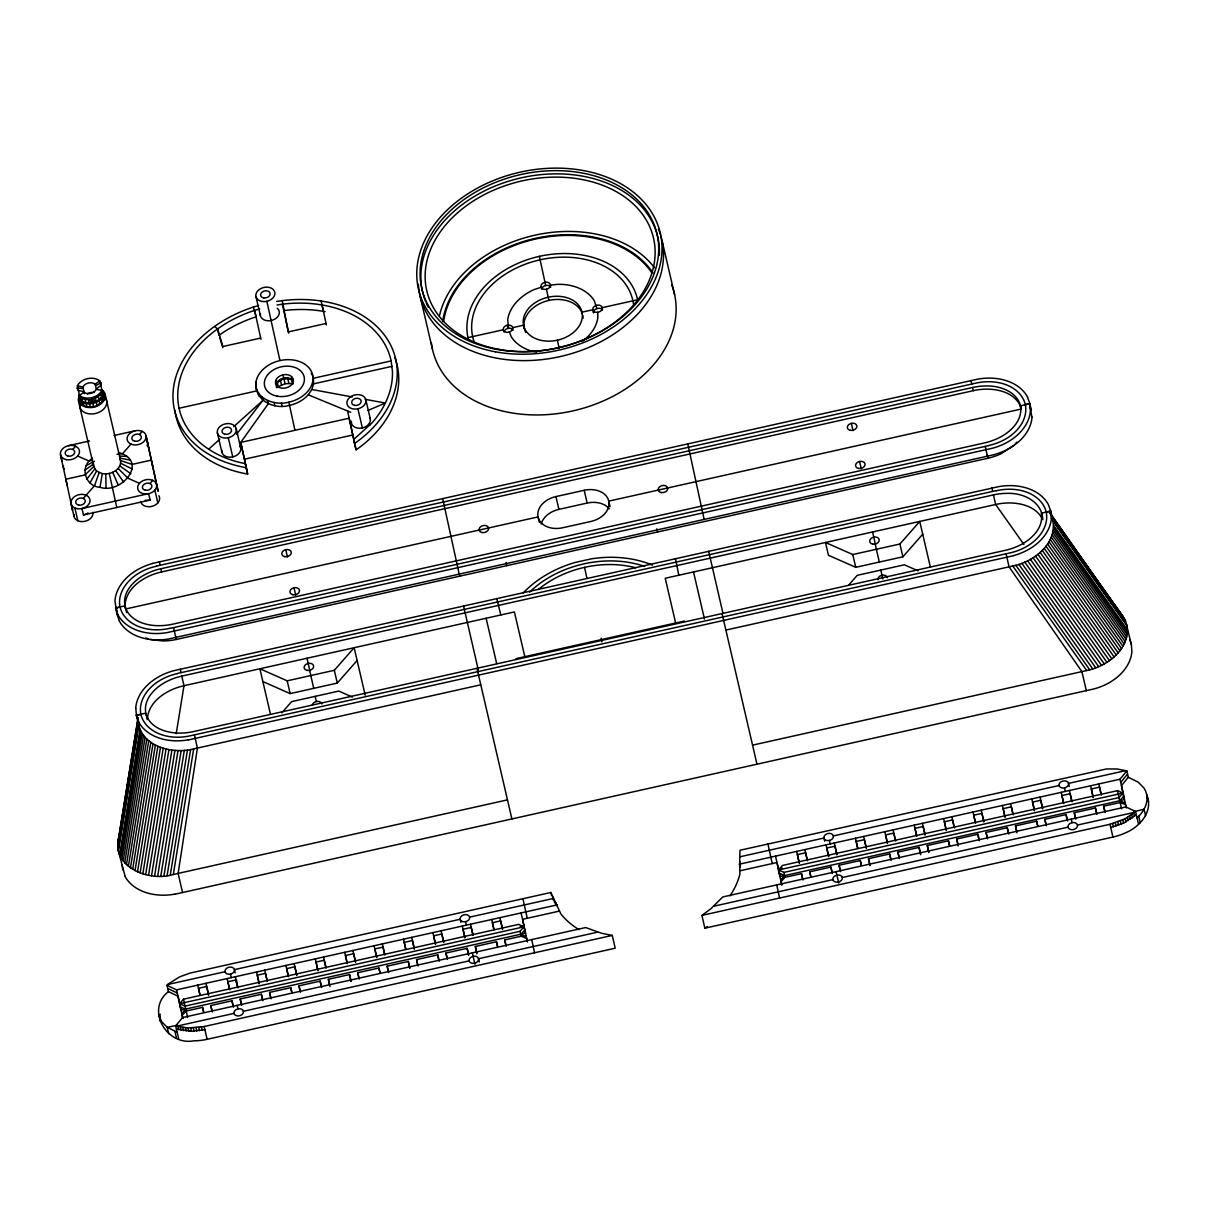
<?xml version="1.0" encoding="UTF-8"?>
<svg xmlns="http://www.w3.org/2000/svg" width="1209" height="1209" viewBox="0 0 1209 1209"><rect width="100%" height="100%" fill="white"/><g stroke="black" fill="none" stroke-linecap="round" stroke-linejoin="round"><path stroke-width="1.5" d="M116.442 607.326L116.941 614.066L119.343 620.852M507.463 799.874L173.325 874.485C149.221 882.358 110.14 866.717 119.011 836.386M135.816 708.338L136.421 715.532L138.733 721.864M1031.897 417.105L1029.992 405.756M1051.271 518.117L1050.681 510.923L1048.369 504.576A48.692 35.726 -13.1 0 0 998.71 486.623L173.522 670.768A48.692 35.726 -13.1 0 0 135.695 708.338M725.778 630.101L1012.779 566.008C1034.738 561.928 1060.429 540.952 1051.603 516.349L1125.519 620.882L1131.367 644.669L1131.881 651.409A48.692 35.726 -13.1 0 1 1094.16 688.873L174.731 894.267M752.557 745.152L1086.695 670.542C1107.414 666.325 1131.05 648.613 1126.818 625.038L1052.903 520.505M79.507 400.315L79.764 397.036C86.776 402.144 98.005 399.574 102.221 392.018L104.11 395.978C98.881 403.625 87.743 406.164 79.749 401.418L79.507 400.315C87.486 405.06 98.624 402.521 103.853 394.875M729.994 895.869A97.551 71.573 -13.1 0 0 739.908 874.092C739.742 866.249 739.515 858.375 740.014 850.244L1106.462 768.969L1117.086 768.969L1126.833 770.904L1128.299 777.266L1121.468 785.593L1126.184 807.536M102.221 392.018L101.737 397.323L100.574 394.451M117.696 843.504L138.053 717.919M119.313 834.542L138.174 718.191M117.666 845.907L138.022 720.337C140.032 746.376 172.192 754.597 193.682 748.9L480.683 684.823M122.26 819.249L122.85 815.561M123.454 811.874L124.059 808.171M124.648 804.484L125.252 800.781M125.842 797.094L126.446 793.406M127.051 789.704L127.64 786.016M128.245 782.314L128.834 778.626M129.439 774.939L130.043 771.236M130.632 767.549L131.237 763.846M131.841 760.159L132.431 756.471M133.035 752.769L133.625 749.081M134.229 745.379L134.834 741.691M135.423 738.004L136.028 734.301M137.826 723.224L138.415 719.536M138.551 724.659L118.195 850.244L125.071 876.208M118.286 850.698L138.657 725.113L136.315 715.078L145.79 713.204C143.115 698.288 156.263 686.274 168.595 680.607A47.347 34.744 -13.1 0 1 181.758 676.118L993.405 494.904A47.347 34.744 -13.1 0 1 1007.203 493.363C1023.116 492.668 1042.173 501.554 1042.793 519.643M119.585 854.854L139.942 729.269M120.598 857.03L140.969 731.46M121.792 859.085L142.148 733.5M123.167 861.05L143.523 735.48M124.723 862.939L145.08 737.354M126.461 864.707L146.818 739.137M128.366 866.385L148.722 740.8M130.436 867.941L150.793 742.356M132.658 869.377L153.014 743.792M135.015 870.676L155.372 745.107M137.509 871.855L157.865 746.285M140.123 872.898L160.48 747.328M142.843 873.805L163.2 748.22M145.669 874.545L166.026 748.976M148.571 875.15L168.928 749.58M151.548 875.603L171.905 750.033M176.212 733.727L183.995 685.715L181.758 676.118M154.601 875.905L174.957 750.321M157.684 876.057L178.04 750.472M160.812 876.041L181.169 750.457M163.956 875.875L184.327 750.29M167.114 875.558L187.471 749.973M170.273 875.089L190.629 749.504M173.325 874.485L193.682 748.9M118.467 452.453C149.13 460.946 121.777 494.541 100.015 487.303L102.266 473.611L96.569 471.102L93.713 466.568L78.283 400.27L79.023 394.935L78.751 400.164L81.517 404.547L87.003 406.965L94.77 406.466M82.68 402.733L82.922 401.418L83.995 406.058M739.832 867.442L739.666 861.322M100.015 487.303C84.947 486.471 79.326 466.145 92.458 458.271M80.081 402.673L79.764 406.662A13.767 10.095 -13.1 0 0 97.052 413.07A13.767 10.095 -13.1 0 0 105.621 398.214M78.751 400.164C79.28 407.388 91.174 409.322 97.234 406.043A13.767 10.095 -13.1 0 0 104.412 399.62C106.271 396.25 104.911 390.537 101.329 389.661M102.266 473.611C110.261 475.167 121.58 469.908 120.568 460.569L105.138 394.27L102.327 401.962L95.405 406.269M255.9 382.104C257.502 373.143 264.786 366.599 272.72 362.942A28.971 21.263 -13.1 0 1 311.816 372.402A28.971 21.263 -13.1 0 1 288.845 402.174C275.168 405.982 254.343 399.046 255.9 382.104C254.011 400.149 273.869 410.032 289.586 405.363A28.971 21.263 -13.1 0 0 308.265 394.814L311.831 389.494L313.584 383.858L313.388 378.266A28.971 21.263 -13.1 0 0 311.272 373.097M277.299 387.212L275.954 379.822A9.128 6.695 -13.1 0 1 291.369 376.392L293.53 381.424M276.166 385.293L276.695 383.026A9.128 6.695 -13.1 0 1 292.125 379.581L292.654 380.427M99.138 472.674L94.544 485.64L83.285 498.41M79.749 401.418L80.429 399.907L79.386 395.434L84.026 392.139A7.239 5.32 -13.1 0 0 96.267 389.404L101.843 390.416L104.11 395.978M1138.546 824.326L1135.583 811.541L1125.942 806.917L722.786 896.942L710.741 908.881L701.9 915.394L704.862 928.18L1112.945 837.066A46.426 34.064 -13.1 0 0 1125.821 832.699C1140.193 826.654 1153.854 810.846 1146.646 794.464A34.094 25.011 -13.1 0 0 1143.744 787.784L1138.243 782.178L1128.299 777.266M90.025 482.89L96.569 471.102M86.761 479.248L94.71 469.016M236.616 434.227L262.852 400.436L262.111 397.247M1120.713 782.404L1127.559 774.077M178.645 1038.652L175.668 1025.867L182.529 1017.57L585.685 927.545L601.523 933.257L612.238 935.418L615.215 948.204L207.132 1039.317A46.426 34.064 -13.1 0 1 193.636 1040.828C166.555 1045.951 145.352 1009.515 168.414 991.592L166.918 985.229L168.746 983.642L179.642 976.872L189.843 973.154L550.851 892.484L560.961 914.049A97.551 71.573 -13.1 0 0 578.93 929.6M739.092 864.254L1119.972 779.216L1126.833 770.904M72.752 449.416L75.547 446.227M139.398 434.53L142.209 431.341M130.98 444.111L122.577 453.692L117.001 454.267M149.946 483.524L152.757 480.336M281.727 712.902L291.656 701.613L338.792 691.08L352.439 697.109M270.514 714.413L259.89 668.758L287.183 680.818L334.319 670.3L354.146 647.722L365.194 695.205M262.852 681.544L290.16 693.603L337.281 683.085L357.123 660.492M183.511 999.193L179.552 1003.712L181.033 1010.104L525.522 933.182L524.041 926.789L518.585 924.386L183.511 999.193L187.607 1017.434M520.066 931.308L524.041 926.789L179.552 1003.712L185.007 1006.115L520.066 931.308L521.185 936.234L526.64 938.38L527.381 941.569M524.782 929.993L520.807 934.497L526.278 936.643M848.567 585.201L857.241 575.333L904.377 564.799L918.024 570.829M922.724 534.212L902.881 556.805L855.745 567.323L828.452 555.263L825.475 542.478L852.768 554.538L899.904 544.02L919.747 521.427L930.371 567.081M1123.705 796.263L1119.73 800.781L784.671 875.588L779.956 876.374L778.46 869.981L782.435 865.463L1117.494 790.656L1122.949 793.074L1124.446 799.451L1119.73 800.781L1121.589 808.897M1015.318 443.824L1016.875 442.131M1137.049 817.949C1143.442 812.085 1148.55 803.411 1146.646 794.464M181.773 1013.565L185.748 1009.319L180.292 1006.901M779.82 870.117L781.815 867.986M780.697 879.835L784.671 875.588L783.916 872.399L778.46 869.981L1122.949 793.074L1118.99 797.577L783.916 872.399M802.988 880.046L801.491 873.654L785.034 877.326L781.074 881.573L781.815 884.761M208.719 449.189L219.826 439.184M233.715 426.686L262.852 400.436M1013.61 445.471L1000.901 453.843A46.426 34.064 -13.1 0 1 988.025 458.211L176.393 639.44A46.426 34.064 -13.1 0 1 162.913 640.951L150.233 639.425M701.9 915.394L1109.983 824.281L1125.231 818.72L1135.583 811.541M1112.945 837.066L1110.723 827.485L1123.599 823.102L1136.309 814.745M84.826 470.286L93.607 463.908L93.713 466.568L84.993 474.941L65.785 479.217L67.281 485.61M79.462 395.011L77.346 385.913L82.907 386.94A7.239 5.32 -13.1 0 1 95.148 384.205L99.788 380.895L101.919 390.008L104.669 394.376M95.526 385.792L101.208 382.573L100.831 385.369L96.267 388.996L95.148 384.205M81.139 404.803L80.791 401.448M292.049 377.132L293.273 379.399L292.79 382.936A9.128 6.695 -13.1 0 1 277.36 386.381L275.471 383.374L275.652 380.79M174.927 410.319A113.495 83.27 -13.1 0 0 246.394 473.837L247.664 474.049L246.183 467.656L244.898 467.445A113.495 83.27 -13.1 0 1 214.552 326.43L220.401 322.501A113.495 83.27 -13.1 0 1 253.285 307.086L258.605 305.484M246.802 470.044L245.321 463.651L240.138 462.548A108.659 79.734 -13.1 0 1 211.197 450.821L206.255 447.572A108.659 79.734 -13.1 0 1 217.56 328.908L223.166 325.13A108.659 79.734 -13.1 0 1 254.631 310.381L259.739 308.854M394.799 357.516A113.495 83.27 -13.1 0 1 357.154 449.113L356.081 449.839L354.585 443.446L355.673 442.721A113.495 83.27 -13.1 0 0 325.312 301.706L318.39 300.618A113.495 83.27 -13.1 0 0 282.196 300.633L276.695 301.449M704.862 928.18L707.416 926.502M291.339 378.493L292.518 383.51L285.097 383.706L278.266 386.684L277.496 383.344M86.277 465.571L94.438 461.233M368.035 410.425L385.339 403.05L365.133 399.318M92.685 459.934L89.254 461.143L77.663 456.02M541.164 287.274L534.348 289.495A45.882 33.671 -13.1 0 0 507.689 319.841L508.626 328.349M282.725 379.082L280.322 379.868L281.485 384.885M117.862 614.474L115.55 608.127L124.92 605.8C122.245 590.884 135.393 578.869 147.725 573.202A47.347 34.744 -13.1 0 1 160.888 568.729L972.535 387.5A47.347 34.744 -13.1 0 1 986.332 385.958C1000.916 385.58 1019.278 392.532 1021.182 409.05L608.762 501.131A21.732 15.944 -13.1 0 1 590.914 521.457L562.638 527.774A21.732 15.944 -13.1 0 1 538.065 516.908L125.66 608.988L124.92 605.8C128.577 620.444 145.533 625.824 159.014 625.688A47.347 34.744 -13.1 0 0 172.811 624.146L984.458 442.932A47.347 34.744 -13.1 0 0 997.637 438.444C1009.953 432.777 1023.101 420.762 1020.441 405.846L1029.796 403.519L1027.484 397.187M136.421 715.532L141.075 714.247M147.271 719.597L145.79 713.204C149.448 727.833 166.404 733.228 179.884 733.092A47.347 34.744 -13.1 0 0 193.682 731.551L1005.329 550.322A47.347 34.744 -13.1 0 0 1018.507 545.848C1030.824 540.181 1043.971 528.152 1041.312 513.251L1050.681 510.923L1053.009 520.958L1126.909 625.491M152.636 563.379L977.824 379.127A48.692 35.726 -13.1 0 1 1027.605 397.141M994.191 454.66L169.018 638.911A48.692 35.726 -13.1 0 1 119.238 620.897M1013.58 555.672L188.392 739.923M1134.072 811.677L1144.062 809.199L1145.558 815.637M260.6 338.097L222.894 346.515L217.56 328.908L214.552 326.43M325.992 323.498L288.286 331.916L282.196 300.633M467.943 337.643L503.292 329.755A4.836 3.536 -13.1 0 1 507.251 325.236L508.505 325.085A4.836 3.536 -13.1 0 1 512.707 327.654L523.557 325.236L524.298 328.425M581.997 312.179A29.938 21.974 -13.1 0 0 534.166 303.368A29.938 21.974 -13.1 0 0 542.176 340.575A29.938 21.974 -13.1 0 0 581.997 312.179L592.833 309.761A4.836 3.536 -13.1 0 1 595.614 305.635L596.808 305.242A4.836 3.536 -13.1 0 1 602.263 307.66L637.611 299.756A86.927 63.79 -13.1 0 0 537.506 256.776A86.927 63.79 -13.1 0 0 468.608 340.349M179.068 408.249L256.837 390.885L256.081 387.696M313.388 378.266L391.157 360.902L392.441 371.269A108.659 79.734 -13.1 0 1 371.964 422.954L353.723 439.441L355.219 445.834M313.584 383.858L392.094 366.327M68.445 445.683L89.496 440.983M114.054 435.497L135.106 430.797M241.876 447.602L240.697 447.874L236.223 428.696A9.657 7.088 -13.1 0 0 220.794 425.855A9.657 7.088 -13.1 0 0 223.378 437.854A9.657 7.088 -13.1 0 0 236.223 428.696M247.664 474.049L244.475 459.193L352.877 434.983L349.159 418.208L240.757 442.403L246.183 467.656M83.466 514.928L150.128 500.042L148.631 493.65L81.97 508.536L83.466 514.928A9.657 7.088 -13.1 0 0 87.985 512.948M156.49 566.069L975.436 383.223A43.811 32.144 -13.1 0 1 1025.353 404.743A43.811 32.144 -13.1 0 1 988.841 445.441M126.794 612.54A35.061 25.721 -13.1 0 1 125.524 601.447C127.942 589.675 138.098 581.317 148.465 576.391A47.347 34.744 -13.1 0 1 161.628 571.917L973.275 390.688A47.347 34.744 -13.1 0 1 987.073 389.147C998.483 389.222 1011.238 392.457 1018.205 402.189A35.061 25.721 -13.1 0 1 1021.182 409.05M539.35 522.394L538.065 516.908A21.732 15.944 -13.1 0 1 555.928 496.582L584.204 490.28A21.732 15.944 -13.1 0 1 608.762 501.131L610.046 506.601M541.179 524.086A21.732 15.944 -13.1 0 1 558.906 509.367L587.181 503.05A21.732 15.944 -13.1 0 1 609.321 508.868M169.91 628.423L988.856 445.577M177.36 673.473L996.307 490.612M515.971 658.648L684.475 621.033M167.764 984.504L225.025 971.719M469.606 917.147A4.836 3.536 -13.1 0 0 461.883 915.727A4.836 3.536 -13.1 0 0 463.183 921.726A4.836 3.536 -13.1 0 0 469.606 917.147L553.526 898.423M740.029 856.773L823.949 838.033L824.689 841.222M833.379 835.933A4.836 3.536 -13.1 0 0 825.656 834.512A4.836 3.536 -13.1 0 0 826.956 840.512A4.836 3.536 -13.1 0 0 833.379 835.933L1059.084 785.502M1125.76 770.601L1068.514 783.387A4.836 3.536 -13.1 0 1 1062.091 787.966A4.836 3.536 -13.1 0 1 1060.792 781.966A4.836 3.536 -13.1 0 1 1068.514 783.387L1069.255 786.591M166.918 985.229L176.559 989.854L557.44 904.816M558.936 911.193L522.545 919.324L527.396 941.841M740.573 870.646L776.964 862.516L781.815 885.033M520.505 926.502L524.026 925.716L521.049 912.931M781.981 868.122L778.46 868.908L775.483 856.123M203.701 1012.175L202.583 1007.369L186.126 1011.041L182.151 1015.303L182.891 1018.492M211.787 1010.165L210.804 1005.54L231.977 1000.81L233.458 1007.203M241.18 1003.591L240.198 998.982L261.371 994.251L262.852 1000.644M270.574 997.032L269.592 992.408L290.764 987.693L291.868 992.483M299.968 990.473L298.986 985.849L320.143 981.119L321.639 987.511M329.951 986.604L328.364 979.29L349.537 974.56L351.033 980.952M358.756 977.34L357.758 972.731L378.931 968.001L380.049 972.792M388.149 970.782L387.152 966.157L408.325 961.442L409.821 967.82M417.543 964.223L416.546 959.598L437.718 954.868L439.215 961.261M446.937 957.649L445.94 953.04L467.112 948.309L468.608 954.702M476.905 953.78L475.333 946.481L496.506 941.751L497.624 946.541M505.725 944.531L504.727 939.907L521.185 936.234M809.713 871.81L810.831 876.601L809.713 871.81L830.885 867.08L832.381 873.472M840.225 870.45L839.106 865.251L860.279 860.521L861.397 865.312M869.996 865.614L868.5 858.692L889.673 853.962L891.169 860.355M899.012 857.317L897.894 852.118L919.067 847.403L920.563 853.796M928.784 852.496L927.288 845.559L948.461 840.829L949.579 845.635M958.178 845.922L956.682 839.001L977.854 834.27L979.335 840.663M987.194 837.641L986.076 832.442L1007.248 827.712L1008.729 834.104M1016.965 832.805L1015.469 825.868L1036.642 821.153L1037.76 825.943M1045.861 823.934L1044.863 819.309L1066.036 814.579L1067.517 820.971M1075.254 817.375L1074.257 812.75L1095.43 808.02L1096.911 814.413M1104.648 810.801L1103.651 806.191L1120.108 802.504L1125.564 804.65L1126.304 807.854M176.741 1026.169L233.987 1013.384M243.417 1011.283A4.836 3.536 -13.1 0 0 235.695 1009.863A4.836 3.536 -13.1 0 0 236.994 1015.862A4.836 3.536 -13.1 0 0 243.417 1011.283L469.122 960.853M597.745 932.124L478.552 958.737A4.836 3.536 -13.1 0 1 472.13 963.316A4.836 3.536 -13.1 0 1 470.83 957.316A4.836 3.536 -13.1 0 1 478.552 958.737L479.293 961.941M713.703 906.236L832.895 879.623M842.325 877.522A4.836 3.536 -13.1 0 0 834.618 876.102A4.836 3.536 -13.1 0 0 835.903 882.102A4.836 3.536 -13.1 0 0 842.325 877.522L1068.046 827.152M1077.476 825.052A4.836 3.536 -13.1 0 0 1069.769 823.631A4.836 3.536 -13.1 0 0 1071.053 829.631A4.836 3.536 -13.1 0 0 1077.476 825.052L1134.737 812.282M175.668 1025.867L188.015 1027.982L204.14 1026.532L612.238 935.418M176.423 1029.071L191.415 1031.247L204.895 1029.736L207.132 1039.317M177.3 1025.292L167.22 1027.318L161.719 1021.711L158.817 1015.031M1025.156 404.803L1029.796 403.519L1031.383 410.365M120.205 606.858L115.55 608.127M1046.027 512.193L1050.772 511.377M277.057 304.985L282.317 304.2A108.659 79.734 -13.1 0 1 316.97 304.2L323.604 305.227A108.659 79.734 -13.1 0 1 391.157 360.902M550.427 285.203L557.53 284.327A45.882 33.671 -13.1 0 1 594.193 300.527L596.959 308.627M504.002 332.022A4.836 3.536 -13.1 0 1 507.992 328.44L509.246 328.274A4.836 3.536 -13.1 0 1 513.1 329.981M283.919 378.689L287.682 378.221L288.845 383.238M119.585 456.11L127.096 456.443M325.1 311.62L318.451 310.577A108.659 79.734 -13.1 0 0 283.813 310.592L282.317 304.2M311.831 389.494L352.257 396.945M83.285 388.527L76.847 388.013L78.389 390.386L84.026 391.731L82.907 386.94M104.412 399.62L103.249 396.446M130.345 460.085L119.57 458.12L120.568 460.569L132.129 464.392L151.291 460.115L152.787 466.508M145.7 637.989L147.921 638.76M168.716 1033.74L167.22 1027.318L177.164 1032.259M1125.186 802.927L1119.73 800.781L1117.494 790.656M520.308 926.381L524.404 927.983M308.265 394.814L350.746 412.299M779.201 873.185L784.671 875.588L785.034 877.326M139.428 483.313L127.867 478.19L118.134 468.427M167.673 988.388L177.3 993.042M168.414 991.592L178.055 996.246L182.771 1018.19M120.658 463.228L132.295 469.062M93.758 406.798L92.655 402.083L88.589 399.711L89.103 402.854M368.594 424.45L369.803 425.266M119.827 465.903L130.844 473.762M1050.198 513.221L1125.519 620.882M1049.729 512.888L1124.506 618.706M1051.256 515.714L1056.696 523.406M1058.857 526.474L1068.65 540.317M1070.826 543.385L1080.604 557.228M1082.78 560.296L1089.294 569.515M1091.47 572.598L1123.312 616.65M1055.865 523.27L1059.129 527.88M1066.746 538.64L1068.922 541.723M1078.7 555.551L1080.876 558.618M1099.344 584.763L1102.608 589.372M1053.538 525.295L1127.438 629.829M1053.507 527.698L1127.408 632.231M1053.266 530.071L1127.181 634.604M1052.827 532.444L1126.743 636.977M1052.178 534.816L1126.093 639.349M1051.331 537.174L1125.247 641.707M1050.289 539.501L1124.204 644.034M1049.064 541.798L1122.965 646.331M1047.629 544.05L1121.544 648.583M1046.027 546.241L1119.927 650.774M1044.244 548.372L1118.159 652.905M1042.294 550.427L1116.209 654.961M1040.193 552.407L1114.109 656.94M1037.942 554.296L1111.842 658.829M1035.554 556.08L1109.454 660.613M1023.902 544.458L995.642 504.485L993.405 494.904M1033.03 557.757L1106.93 662.29M1030.385 559.329L1104.285 663.862M1027.635 560.78L1101.535 665.313M1024.794 562.094L1098.694 666.627M1021.862 563.288L1095.777 667.821M1018.87 564.346L1092.77 668.879M1015.817 565.268L1089.717 669.786M1012.779 566.008L1086.695 670.542M115.701 470.618L123.575 482.028M101.994 398.426L101.254 397.338L102.327 401.962M79.764 397.036L82.424 401.63L82.242 398.547M554.16 901.415L556.472 905.586L555.717 902.398M99.516 400.647L98.896 399.438L99.969 404.078M112.664 472.326L118.27 485.036M509.337 331.976L511.362 336.873A45.882 33.671 -13.1 0 0 536.524 352.212M253.285 307.086L256.127 316.773A108.659 79.734 -13.1 0 0 224.647 331.523L219.041 335.301L217.56 328.908M276.211 386.563L276.68 387.726M96.433 402.385L95.964 401.101L97.052 405.725M98.216 396.567L99.259 399.544M1129.977 640.06L1131.367 644.669M219.585 337.054L222.788 347.633M95.299 398.214L96.176 401.282L92.02 399.287L92.655 402.083M552.649 896.836L553.405 900.025M550.851 892.484L551.606 895.673M204.14 1026.532L204.895 1029.736M201.45 1027.076L202.205 1030.264M198.744 1027.499L199.5 1030.688M196.039 1027.801L196.795 1031.005M193.334 1027.982L194.09 1031.186M190.659 1028.043L191.415 1031.247M188.015 1027.982L188.77 1031.171M185.415 1027.801L186.171 1030.99M182.861 1027.499L183.617 1030.688M180.383 1027.076L181.138 1030.264M177.98 1026.532L178.736 1029.72M1138.742 816.256L1140.238 822.679M1119.972 779.216L1123.131 793.134M1086.362 690.792L1081.904 671.615L1009.062 566.84L1006.084 553.798M1098.8 783.931L1101.399 795.129M1103.651 806.191L1105.132 812.584M1090.578 785.774L1093.178 796.958M1069.406 790.505L1072.02 801.688M1074.257 812.75L1075.738 819.143M972.535 387.5L973.275 390.688M987.285 455.022L988.025 458.211M987.436 456.246L985.214 446.393M1061.185 792.333L1063.784 803.517M1040.012 797.063L1042.626 808.247M1044.863 819.309L1046.344 825.702M1031.791 798.892L1034.405 810.075M1010.618 803.622L1013.233 814.806M1015.469 825.868L1016.588 830.674M1002.397 805.466L1005.011 816.649M981.224 810.181L983.839 821.379M986.076 832.442L987.557 838.834M973.003 812.025L975.618 823.208M899.904 544.02L902.881 556.805M951.831 816.755L954.445 827.938M956.682 839.001L957.8 843.791M943.609 818.584L946.224 829.767M851.363 423.362L853.07 430.661M859.569 461.475L861.276 468.775M875.422 544.458L872.611 531.96M879.306 562.064L875.225 544.08M882.782 578.915L880.817 570.059M922.452 823.314L924.673 832.895M927.288 845.559L928.784 851.952M852.768 554.538L855.745 567.323M914.231 825.143L916.83 836.341M893.058 829.873L895.657 841.056M897.894 852.118L899.39 858.511M884.837 831.716L887.436 842.9M863.664 836.432L866.264 847.63M868.5 858.692L869.996 865.085M855.443 838.275L857.665 847.857M834.27 843.005L836.87 854.189M839.106 865.251L840.603 871.644M838.729 883.099L836.114 871.629M826.049 844.834L828.649 856.017M804.877 849.564L807.476 860.748M662.003 240.531L674.652 294.86M796.655 851.393L799.255 862.591M704.167 519.492L687.77 443.824M722.982 613.386L708.64 551.213M757.015 764.33L722.06 613.583M772.249 863.574L767.942 844.018M693.513 571.948L704.469 619.038M678.808 575.227L675.438 558.634M656.865 528.801L657.605 531.99M675.635 622.998L665.222 578.265L995.642 504.485A47.347 34.744 -13.1 0 1 1009.439 502.944C1020.834 503.004 1033.589 506.254 1040.571 515.986A35.061 25.721 -13.1 0 1 1042.4 519.296M550.79 287.077A4.836 3.536 -13.1 0 0 545.697 285.52L539.35 256.338M548.901 300.421L546.438 289.253A4.836 3.536 -13.1 0 0 550.443 285.672L550.412 284.735A4.836 3.536 -13.1 0 0 544.942 282.332A4.836 3.536 -13.1 0 0 540.982 286.85L541.33 287.712A4.836 3.536 -13.1 0 0 546.438 289.253M584.204 490.28L587.181 503.05M601.069 638.246L601.916 641.873M555.928 496.582L558.906 509.367M507.251 325.236L507.992 328.44M506.057 562.472L506.813 565.661M524.812 656.683L514.399 611.935L183.995 685.715A47.347 34.744 -13.1 0 0 170.832 690.188C160.449 695.13 150.233 703.487 147.906 715.29A35.061 25.721 -13.1 0 0 147.604 719.083M500.813 614.973L496.748 598.531M419.75 294.618L432.384 348.948M486.124 618.252L496.657 663.529M459.662 576.194L442.675 498.546M478.311 669.937L463.546 605.936M511.921 819.052L476.966 668.305M527.26 918.266L522.923 898.725M499.891 917.661L502.491 928.844M504.727 939.907L506.223 946.299M491.67 919.49L493.892 929.086M365.843 399.756A9.657 7.088 -13.1 0 1 352.998 408.914A9.657 7.088 -13.1 0 1 350.414 396.915A9.657 7.088 -13.1 0 1 365.843 399.756L370.302 418.934M357.909 408.793L362.368 427.956A9.657 7.088 -13.1 0 0 369.591 417.211M470.497 924.22L473.097 935.403M475.333 946.481L476.83 952.858M322.002 304.985L323.498 311.378M474.956 964.314L472.341 952.858M462.276 926.064L464.876 937.247M460.916 922.452L460.176 919.263L234.455 969.618A4.836 3.536 -13.1 0 1 228.033 974.197A4.836 3.536 -13.1 0 1 226.733 968.197A4.836 3.536 -13.1 0 1 234.455 969.618L235.196 972.822M441.104 930.779L443.703 941.977M445.94 953.04L447.436 959.432M432.882 932.623L435.482 943.806M293.137 383.963L292.336 380.487A9.128 6.695 -13.1 0 0 276.906 383.933L277.722 387.409M266.857 301.313L279.853 360.176M282.951 374.835L285.097 383.706M288.845 402.174L294.951 430.313M411.71 937.353L414.309 948.536M416.546 959.598L418.042 965.991M281.365 403.096L282.12 406.284M255.93 296.477L260.403 315.655M403.489 939.181L405.71 948.778M274.095 402.537L274.851 405.74M334.319 670.3L337.281 683.085M267.537 400.542L268.277 403.746L240.757 442.403L244.475 459.193M258.212 392.865L258.953 396.053M382.316 943.912L384.915 955.095M387.152 966.157L388.648 972.55M285.777 549.642L287.47 556.941M293.983 587.755L295.676 595.055M374.095 945.74L376.694 956.939M309.836 670.738L307.01 658.24M313.72 688.344L309.625 670.36M352.922 950.47L355.522 961.654M357.758 972.731L359.254 979.124M287.183 680.818L290.16 693.603M228.289 437.734L232.763 456.896A9.657 7.088 -13.1 0 0 239.987 446.151M344.701 952.314L347.3 963.497M217.378 432.898L221.836 452.075M323.528 957.044L326.128 968.228M328.364 979.29L329.483 984.081M315.307 958.873L317.907 970.056M294.135 963.603L296.734 974.786M298.986 985.849L300.467 992.241M285.913 965.432L288.513 976.615M158.062 491.005L146.017 435.618A9.657 7.088 -13.1 0 0 130.587 432.777A9.657 7.088 -13.1 0 0 133.171 444.776A9.657 7.088 -13.1 0 0 146.017 435.618L158.062 491.005A9.657 7.088 -13.1 0 0 157.351 489.282M154.858 490.129L157.835 502.914M264.741 970.162L267.34 981.345M269.592 992.408L271.073 998.8M256.52 971.991L259.119 983.189M160.888 568.714L161.628 571.917M175.653 636.236L176.393 639.44M175.789 637.475L173.567 627.622M235.347 976.721L237.946 987.904M240.198 998.982L241.679 1005.374M227.126 978.565L229.725 989.748M116.789 507.493L109.263 473.444M90.343 407.221L89.254 402.582L89.36 403.957M84.026 392.139L84.403 393.726M86.292 403.882L87.003 406.965M205.953 983.295L208.553 994.478M210.804 1005.54L212.285 1011.933M182.574 892.59L178.116 873.412L197.415 748.069L194.437 735.012M117.031 614.52L114.946 600.933A48.692 35.726 -13.1 0 1 152.666 563.47M197.732 985.123L199.969 994.705M74.882 507.992L77.844 520.777M62.007 461.113L60.51 454.72L72.54 510.107A9.657 7.088 -13.1 0 1 72.48 508.233M71.059 503.715L74.036 516.5M176.559 989.854L179.733 1003.772M174.942 1031.458L176.438 1037.881M1133.755 813.128L1134.48 816.317M1131.79 814.639L1132.516 817.843M1129.705 816.09L1130.445 819.279M1127.529 817.45L1128.254 820.639M1125.231 818.72L1125.972 821.924M1122.859 819.914L1123.599 823.102M1120.395 820.987L1121.136 824.19M1117.872 821.984L1118.612 825.173M1115.287 822.861L1116.028 826.049M1112.658 823.631L1113.383 826.82M1109.983 824.281L1110.723 827.485M779.578 898.06L776.737 884.897M1101.082 794.253L1099.54 787.135L1091.319 788.963L1093.193 797.623M1095.43 808.02L1096.427 812.644M1071.688 800.811L1070.146 793.693L1061.925 795.537L1063.467 802.655M1064.54 787.905L1065.295 791.411M1071.265 819.128L1072.02 822.634M1066.036 814.579L1067.033 819.203M971.039 380.563L971.794 384.039M991.909 487.968L992.665 491.428M1042.626 808.912L1040.768 800.252L1032.546 802.096L1034.405 810.755M1036.642 821.153L1037.639 825.762M1012.855 813.748L1011.374 806.826L1003.153 808.655L1005.011 817.314M1007.248 827.712L1008.246 832.336M983.839 822.044L981.98 813.385L973.759 815.214L975.285 822.347M977.854 834.27L978.852 838.895M954.067 826.88L952.586 819.944L944.365 821.788L946.224 830.447M948.461 840.829L949.458 845.454M925.051 835.162L923.192 826.503L914.971 828.346L916.498 835.464M919.067 847.403L920.638 854.718M895.295 839.998L893.799 833.077L885.577 834.905L887.436 843.565M889.673 853.962L890.67 858.586M866.264 848.295L864.405 839.635L856.184 841.464L857.71 848.597M860.279 860.521L861.276 865.145M836.87 854.854L835.011 846.194L826.79 848.038L828.649 856.697M829.404 840.451L830.16 843.912M830.885 867.08L831.883 871.704M807.144 859.886L805.617 852.753L797.396 854.597L799.255 863.256M801.491 873.654L802.489 878.263M557.394 340.182L559.117 348.147A4.836 3.536 -13.1 0 0 557.923 348.54M584.567 567.353L586.803 577.751M531.733 939.589L534.559 952.768M502.491 929.525L500.632 920.85L492.411 922.694L493.937 929.812M496.506 941.751L497.503 946.36M472.764 934.542L471.238 927.424L463.017 929.253L464.876 937.912M465.631 921.666L466.387 925.142M467.112 948.309L468.608 955.231M352.877 434.983L356.081 449.839M347.603 411.015L354.585 443.446M321.156 301.056L326.385 324.843M443.703 942.642L441.844 933.983L433.623 935.811L435.482 944.486M437.718 954.868L438.837 960.067M283.813 310.592L288.649 333.11M414.309 949.201L412.45 940.542L404.229 942.385L405.725 949.307M408.325 961.442L409.821 968.364M254.631 310.381L260.963 339.291M384.583 954.233L383.057 947.1L374.835 948.944L376.694 957.604M378.931 968.001L380.049 973.2M315.217 696.354L316.335 701.537M355.522 962.334L353.663 953.674L345.442 955.503L346.938 962.44M349.537 974.56L351.033 981.496M325.81 967.351L324.269 960.233L316.048 962.062L317.907 970.736M320.143 981.119L321.262 986.317M296.749 975.451L294.875 966.792L286.654 968.636L288.15 975.557M290.764 987.693L291.883 992.876M267.023 980.484L265.481 973.366L257.26 975.195L259.134 983.854M261.371 994.251L262.353 998.861M159.392 561.792L160.147 565.253M180.262 669.197L181.018 672.657M237.629 987.043L236.087 979.925L227.866 981.753L229.408 988.871M230.481 974.137L231.236 977.643M237.206 1005.359L237.961 1008.865M231.977 1000.81L232.959 1005.435M92.685 402.159L92.912 403.186M208.568 995.143L206.694 986.484L198.472 988.312L200.014 995.445M202.583 1007.369L203.565 1011.993M122.759 869.875L122.124 865.085M1029.902 403.972L1030.4 410.712A48.692 35.726 -13.1 0 1 992.68 448.176L167.522 632.519A48.692 35.726 -13.1 0 1 117.741 614.504M85.265 399.469L85.597 402.597M597.669 312.254L597.866 317.559A45.882 33.671 -13.1 0 1 582.798 341.104M105.712 473.883L106.075 487.756M64.198 469.228A9.657 7.088 -13.1 0 1 63.427 465.631M92.881 512.284A9.657 7.088 -13.1 0 1 83.708 521.532A9.657 7.088 -13.1 0 1 73.976 514.626M148.299 446.68A9.657 7.088 -13.1 0 1 149.07 450.277M158.832 495.675A9.657 7.088 -13.1 0 1 152.833 506.103A9.657 7.088 -13.1 0 1 140.697 501.614M150.128 500.042A9.657 7.088 -13.1 0 1 145.201 500.163M147.513 442.01A9.657 7.088 -13.1 0 1 146.999 445.758M101.843 390.416A13.284 9.748 -13.1 0 1 79.386 395.434M77.346 385.913A13.284 9.748 -13.1 0 1 99.788 380.895M87.32 394.043A7.239 5.32 -13.1 0 1 94.393 392.472M362.368 427.956A9.657 7.088 -13.1 0 1 351.381 421.276M232.763 456.896A9.657 7.088 -13.1 0 1 221.776 450.216M277.239 308.265A9.657 7.088 -13.1 0 1 272.539 320.143A9.657 7.088 -13.1 0 1 260.328 313.796M602.656 309.988A4.836 3.536 -13.1 0 0 597.548 308.446L596.354 308.824A4.836 3.536 -13.1 0 0 593.589 312.95L592.833 309.761A4.836 3.536 -13.1 0 0 597.05 312.33L598.304 312.179A4.836 3.536 -13.1 0 0 602.263 307.66M541.692 289.102A4.836 3.536 -13.1 0 1 545.697 285.52M512.707 327.654A4.836 3.536 -13.1 0 1 509.941 331.78L508.747 332.173A4.836 3.536 -13.1 0 1 503.292 329.755M474.502 342.903A82.106 60.238 -13.1 0 1 538.353 260.207A82.106 60.238 -13.1 0 1 633.561 304.698M443.627 321.458A111.077 81.502 -13.1 0 1 534.438 239.291A111.077 81.502 -13.1 0 1 652.059 273.174M442.675 321.488A112.044 82.212 -13.1 0 1 534.287 238.596A112.044 82.212 -13.1 0 1 652.92 272.781M425.749 301.766A120.734 88.589 -13.1 0 1 525.356 176.952A120.734 88.589 -13.1 0 1 659.343 255.462M428.198 307.071A120.734 88.589 -13.1 0 1 426.309 303.111M660.915 236.193A124.119 91.068 -13.1 0 1 556.064 357.441A124.119 91.068 -13.1 0 1 418.344 284.266M658.467 229.136A124.119 91.068 -13.1 0 1 660.492 234.758M671.66 284.856A124.119 91.068 -13.1 0 1 575.65 410.244A124.119 91.068 -13.1 0 1 431.401 343.069M439.441 315.881A116.396 85.401 -13.1 0 1 534.801 235.211A116.396 85.401 -13.1 0 1 654.568 267.854M582.738 315.383A29.938 21.974 -13.1 0 1 583.101 318.239M525.764 332.49A29.938 21.974 -13.1 0 1 545.123 301.449A29.938 21.974 -13.1 0 1 582.375 313.992M156.52 566.205A43.811 32.144 -13.1 0 0 119.993 606.903A43.811 32.144 -13.1 0 0 169.88 628.302M1032.018 417.105A48.692 35.726 -13.1 0 1 994.161 454.569M177.391 673.609A43.811 32.144 -13.1 0 0 140.864 714.292A43.811 32.144 -13.1 0 0 190.75 735.692L1009.727 552.981A43.811 32.144 -13.1 0 0 1046.223 512.148A43.811 32.144 -13.1 0 0 996.337 490.748M877.961 579.776A4.836 3.536 -13.1 0 1 881.935 575.257A4.836 3.536 -13.1 0 1 887.391 577.675M312.33 705.134A4.836 3.536 -13.1 0 1 316.954 701.432A4.836 3.536 -13.1 0 1 321.79 703.955M174.716 894.161A48.692 35.726 -13.1 0 1 124.95 876.253M1051.392 518.117A48.692 35.726 -13.1 0 1 1013.55 555.581M188.377 739.817A48.692 35.726 -13.1 0 1 138.612 721.909M529.572 592.138A91.763 67.326 -13.1 0 1 644.699 566.432M523.301 592.848A96.599 70.878 -13.1 0 1 574.925 562.517L591.352 558.845A96.599 70.878 -13.1 0 1 652.407 565.102M538.337 589.493A86.927 63.79 -13.1 0 1 635.662 567.762M236.707 980.136A4.836 3.536 -13.1 0 1 235.831 981.965M160.313 1021.454A34.094 25.011 -13.1 0 1 160.208 1014.139M1147.039 797.441A34.094 25.011 -13.1 0 1 1148.142 800.887M77.059 508.657A9.657 7.088 -13.1 0 0 89.919 499.498A9.657 7.088 -13.1 0 0 74.474 496.657A9.657 7.088 -13.1 0 0 77.059 508.657M143.72 493.771A9.657 7.088 -13.1 0 0 156.565 484.613A9.657 7.088 -13.1 0 0 141.136 481.771A9.657 7.088 -13.1 0 0 143.72 493.771M68.233 456.141A4.836 3.536 -13.1 0 0 74.656 451.562A4.836 3.536 -13.1 0 0 66.933 450.141A4.836 3.536 -13.1 0 0 68.233 456.141M66.525 459.662A9.657 7.088 -13.1 0 0 79.371 450.504A9.657 7.088 -13.1 0 0 63.941 447.662A9.657 7.088 -13.1 0 0 66.525 459.662M78.781 505.135A4.836 3.536 -13.1 0 0 85.204 500.556A4.836 3.536 -13.1 0 0 77.482 499.136A4.836 3.536 -13.1 0 0 78.781 505.135M134.879 441.255A4.836 3.536 -13.1 0 0 141.317 436.676A4.836 3.536 -13.1 0 0 133.595 435.255A4.836 3.536 -13.1 0 0 134.879 441.255M145.428 490.249A4.836 3.536 -13.1 0 0 151.85 485.67A4.836 3.536 -13.1 0 0 144.143 484.25A4.836 3.536 -13.1 0 0 145.428 490.249M225.086 434.318A4.836 3.536 -13.1 0 0 231.508 429.739A4.836 3.536 -13.1 0 0 223.801 428.318A4.836 3.536 -13.1 0 0 225.086 434.318M354.705 405.378A4.836 3.536 -13.1 0 0 361.128 400.799A4.836 3.536 -13.1 0 0 353.421 399.378A4.836 3.536 -13.1 0 0 354.705 405.378M263.653 297.913A4.836 3.536 -13.1 0 0 270.075 293.334A4.836 3.536 -13.1 0 0 262.368 291.898A4.836 3.536 -13.1 0 0 263.653 297.913M261.945 301.434A9.657 7.088 -13.1 0 0 274.791 292.276A9.657 7.088 -13.1 0 0 259.361 289.435A9.657 7.088 -13.1 0 0 261.945 301.434M277.178 396.189A20.281 14.886 -13.1 0 0 304.169 376.966A20.281 14.886 -13.1 0 0 271.753 370.982A20.281 14.886 -13.1 0 0 277.178 396.189M495.418 351.804A124.119 91.068 -13.1 0 0 660.522 234.138A124.119 91.068 -13.1 0 0 462.231 197.596A124.119 91.068 -13.1 0 0 495.418 351.804M496.612 349.341A120.734 88.589 -13.1 0 0 657.228 234.863A120.734 88.589 -13.1 0 0 464.332 199.319A120.734 88.589 -13.1 0 0 496.612 349.341M498.894 349.356A116.396 85.401 -13.1 0 0 653.721 239.004A116.396 85.401 -13.1 0 0 467.777 204.744A116.396 85.401 -13.1 0 0 498.894 349.356M293.016 594.737A4.836 3.536 -13.1 0 0 299.439 590.158A4.836 3.536 -13.1 0 0 291.717 588.738A4.836 3.536 -13.1 0 0 293.016 594.737M284.81 556.639A4.836 3.536 -13.1 0 0 291.233 552.06A4.836 3.536 -13.1 0 0 283.526 550.639A4.836 3.536 -13.1 0 0 284.81 556.639M850.411 430.344A4.836 3.536 -13.1 0 0 856.833 425.764A4.836 3.536 -13.1 0 0 849.111 424.344A4.836 3.536 -13.1 0 0 850.411 430.344M858.602 468.457A4.836 3.536 -13.1 0 0 865.024 463.878A4.836 3.536 -13.1 0 0 857.317 462.458A4.836 3.536 -13.1 0 0 858.602 468.457M661.263 492.547A4.836 3.536 -13.1 0 0 667.685 487.968A4.836 3.536 -13.1 0 0 659.963 486.547A4.836 3.536 -13.1 0 0 661.263 492.547M482.149 532.534A4.836 3.536 -13.1 0 0 488.587 527.955A4.836 3.536 -13.1 0 0 480.865 526.535A4.836 3.536 -13.1 0 0 482.149 532.534M872.762 544.141A4.836 3.536 -13.1 0 0 879.185 539.562A4.836 3.536 -13.1 0 0 871.477 538.141A4.836 3.536 -13.1 0 0 872.762 544.141M307.177 670.421A4.836 3.536 -13.1 0 0 313.599 665.842A4.836 3.536 -13.1 0 0 305.877 664.421A4.836 3.536 -13.1 0 0 307.177 670.421"/></g></svg>
